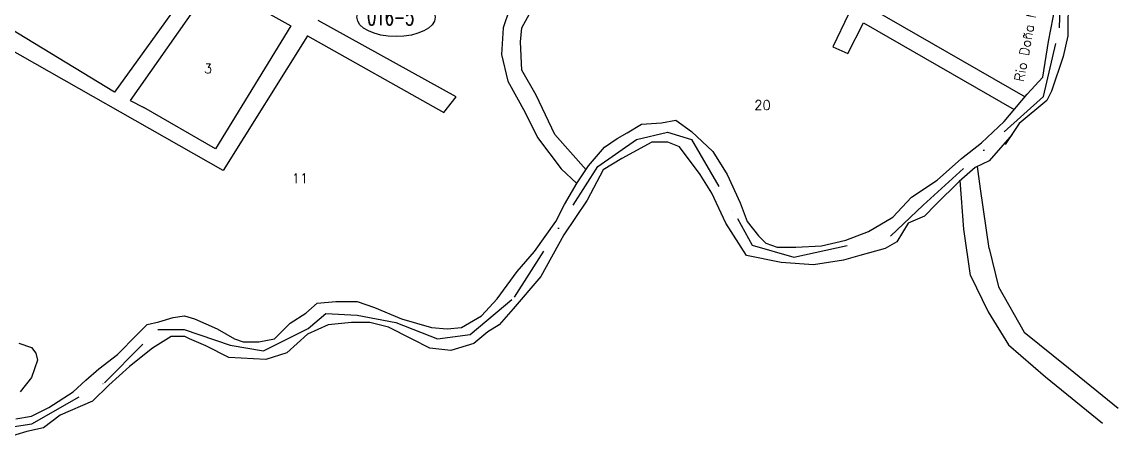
# Model space of a CAD drawing. Extents: x 528413 to 530566, y 1692278 to 1694011.
# Drawn here: x 528987 to 529792, y 1692343 to 1692648 of the extents above; entities that cross this region are included whole.
import ezdxf
from ezdxf.enums import TextEntityAlignment as Align

# ---------------------------------------------------------------- set-up
doc = ezdxf.new("R2010")
doc.units = 0
doc.header["$LTSCALE"] = 80
doc.header["$MEASUREMENT"] = 0
doc.linetypes.add('DASHDOT', pattern=[1, 0.5, -0.25, 0, -0.25])
doc.layers.get('0').update_dxf_attribs({"linetype": 'CONTINUOUS'})
for name, color, linetype in [('4', 9, 'CONTINUOUS'), ('6', 10, 'CONTINUOUS'), ('9', 5, 'CONTINUOUS'), ('C', 1, 'CONTINUOUS'), ('F', 15, 'CONTINUOUS'), ('I', 11, 'CONTINUOUS')]:
    doc.layers.add(name, color=color, linetype=linetype)
doc.styles.add('ROMANS', font='ROMANS', dxfattribs={"height": 7})

# ---------------------------------------------------------------- blocks, each defined once
blk = doc.blocks.new('ELL')
blk.add_circle((0, 0), 1)

msp = doc.modelspace()

# ---------------------------------------------------------------- linework, layer by layer
at = {"layer": '6', "color": 10}
for p, q in [((529697.81, 1692481.75), (529704.63, 1692453.5)), ((529697.81, 1692481.75), (529704.63, 1692453.5)), ((529684.06, 1692462), (529696.88, 1692435.25)), ((529684.06, 1692462), (529696.88, 1692435.25)), ((529704.63, 1692453.5), (529704.63, 1692453.5)), ((529704.63, 1692453.5), (529723.38, 1692420.38)), ((529704.63, 1692453.5), (529704.63, 1692453.5)), ((529704.63, 1692453.5), (529723.38, 1692420.38)), ((529696.88, 1692435.25), (529696.88, 1692435.25)), ((529696.88, 1692435.25), (529712, 1692411.13)), ((529696.88, 1692435.25), (529696.88, 1692435.25)), ((529696.88, 1692435.25), (529712, 1692411.13)), ((529723.38, 1692420.38), (529723.38, 1692420.38)), ((529723.38, 1692420.38), (529756.06, 1692394.13)), ((529723.38, 1692420.38), (529723.38, 1692420.38)), ((529723.38, 1692420.38), (529756.06, 1692394.13)), ((529712, 1692411.13), (529712, 1692411.13)), ((529712, 1692411.13), (529739.13, 1692387.5)), ((529712, 1692411.13), (529712, 1692411.13)), ((529712, 1692411.13), (529739.13, 1692387.5)), ((529756.06, 1692394.13), (529756.06, 1692394.13)), ((529756.06, 1692394.13), (529792.44, 1692364.5)), ((529756.06, 1692394.13), (529756.06, 1692394.13)), ((529756.06, 1692394.13), (529792.44, 1692364.5)), ((529739.13, 1692387.5), (529739.13, 1692387.5)), ((529739.13, 1692387.5), (529781.06, 1692353.38)), ((529739.13, 1692387.5), (529739.13, 1692387.5)), ((529739.13, 1692387.5), (529781.06, 1692353.38))]:
    msp.add_line(p, q, dxfattribs=at)
at = {"layer": '6', "linetype": 'CONTINUOUS'}
for points in [[(529697.81, 1692481.75), (529691.379622, 1692525.482862), (529689.032398, 1692541.924234)], [(529697.81, 1692481.75), (529691.379622, 1692525.482862), (529689.032398, 1692541.924234)], [(529684.06, 1692462), (529679.202675, 1692495.890825), (529676.450997, 1692531.686158)], [(529684.06, 1692462), (529679.202675, 1692495.890825), (529676.450997, 1692531.686158)]]:
    msp.add_lwpolyline(points, dxfattribs=at)
at = {"layer": '9', "linetype": 'CONTINUOUS'}
for points in [[(529772.670817, 1692785.917164), (529770.677738, 1692773.95173), (529765.583262, 1692745.066226), (529758.790627, 1692716.180721), (529757.092469, 1692683.896923), (529757.092469, 1692663.507155), (529755.39431, 1692651.613124), (529755.39431, 1692638.019945), (529751.997993, 1692622.727619), (529743.507199, 1692597.24041), (529740.110882, 1692590.44382), (529719.732978, 1692573.452347), (529709.544026, 1692558.160021)], [(529772.670817, 1692785.917164), (529770.677738, 1692773.95173), (529765.583262, 1692745.066226), (529758.790627, 1692716.180721), (529757.092469, 1692683.896923), (529757.092469, 1692663.507155), (529755.39431, 1692651.613124), (529755.39431, 1692638.019945), (529751.997993, 1692622.727619), (529743.507199, 1692597.24041), (529740.110882, 1692590.44382), (529719.732978, 1692573.452347), (529709.544026, 1692558.160021)], [(528982.485717, 1692356.60674), (528994.031381, 1692358.707321), (529006.626651, 1692365.009066), (529024.46995, 1692376.562264), (529033.916403, 1692384.96459), (529043.362855, 1692393.366915), (529057.007731, 1692403.869823), (529071.702213, 1692418.573893), (529079.049453, 1692425.925928), (529087.4463, 1692428.02651), (529097.942358, 1692431.177382), (529106.339205, 1692432.227673), (529113.686446, 1692430.127091), (529130.480139, 1692422.775056), (529143.075409, 1692415.423021), (529149.373044, 1692413.32244), (529160.918708, 1692413.32244), (529172.464372, 1692415.423021), (529184.010036, 1692426.976219), (529195.5557, 1692434.328254), (529203.984514, 1692441.692641), (529217.627575, 1692442.742739), (529233.369569, 1692442.742739), (529245.963163, 1692438.542348), (529265.903022, 1692430.141566), (529287.941813, 1692423.84098), (529299.485941, 1692422.790882), (529309.980604, 1692423.84098), (529324.673131, 1692432.241762), (529336.217259, 1692444.842935), (529350.909787, 1692464.794792), (529363.503382, 1692479.49616), (529379.245375, 1692501.548213), (529385.542173, 1692514.149386), (529394.987369, 1692529.900852), (529403.383098, 1692542.502025), (529414.927227, 1692556.153295), (529424.372423, 1692562.453882), (529431.718687, 1692566.654273), (529442.213349, 1692572.954859), (529456.905876, 1692574.004957), (529467.400539, 1692576.105152), (529478.944667, 1692567.70437), (529494.686661, 1692553.003002), (529505.181323, 1692536.201438), (529514.626519, 1692515.199483), (529519.873851, 1692501.548213), (529528.26958, 1692491.047235), (529533.516912, 1692485.796747), (529541.912641, 1692482.646453), (529555.555702, 1692482.646453), (529574.446095, 1692483.696551), (529592.275016, 1692487.897135), (529609.066475, 1692494.197721), (529626.907401, 1692504.698699), (529640.550462, 1692519.400067), (529659.440855, 1692532.00124), (529677.281781, 1692547.752706), (529691.974308, 1692559.303781), (529708.765768, 1692575.055248), (529725.557227, 1692595.007105), (529737.101356, 1692607.608278), (529741.299221, 1692633.860721), (529746.546552, 1692660.113165)], [(528982.485717, 1692356.60674), (528994.031381, 1692358.707321), (529006.626651, 1692365.009066), (529024.46995, 1692376.562264), (529033.916403, 1692384.96459), (529043.362855, 1692393.366915), (529057.007731, 1692403.869823), (529071.702213, 1692418.573893), (529079.049453, 1692425.925928), (529087.4463, 1692428.02651), (529097.942358, 1692431.177382), (529106.339205, 1692432.227673), (529113.686446, 1692430.127091), (529130.480139, 1692422.775056), (529143.075409, 1692415.423021), (529149.373044, 1692413.32244), (529160.918708, 1692413.32244), (529172.464372, 1692415.423021), (529184.010036, 1692426.976219), (529195.5557, 1692434.328254), (529203.984514, 1692441.692641), (529217.627575, 1692442.742739), (529233.369569, 1692442.742739), (529245.963163, 1692438.542348), (529265.903022, 1692430.141566), (529287.941813, 1692423.84098), (529299.485941, 1692422.790882), (529309.980604, 1692423.84098), (529324.673131, 1692432.241762), (529336.217259, 1692444.842935), (529350.909787, 1692464.794792), (529363.503382, 1692479.49616), (529379.245375, 1692501.548213), (529385.542173, 1692514.149386), (529394.987369, 1692529.900852), (529403.383098, 1692542.502025), (529414.927227, 1692556.153295), (529424.372423, 1692562.453882), (529431.718687, 1692566.654273), (529442.213349, 1692572.954859), (529456.905876, 1692574.004957), (529467.400539, 1692576.105152), (529478.944667, 1692567.70437), (529494.686661, 1692553.003002), (529505.181323, 1692536.201438), (529514.626519, 1692515.199483), (529519.873851, 1692501.548213), (529528.26958, 1692491.047235), (529533.516912, 1692485.796747), (529541.912641, 1692482.646453), (529555.555702, 1692482.646453), (529574.446095, 1692483.696551), (529592.275016, 1692487.897135), (529609.066475, 1692494.197721), (529626.907401, 1692504.698699), (529640.550462, 1692519.400067), (529659.440855, 1692532.00124), (529677.281781, 1692547.752706), (529691.974308, 1692559.303781), (529708.765768, 1692575.055248), (529725.557227, 1692595.007105), (529737.101356, 1692607.608278), (529741.299221, 1692633.860721), (529746.546552, 1692660.113165)], [(529714.648, 1692565.432), (529697.672729, 1692546.24727), (529687.484614, 1692541.149828), (529675.598481, 1692530.954944), (529658.61829, 1692513.963471), (529650.128195, 1692505.467734), (529638.242062, 1692500.370292), (529629.751966, 1692486.777114), (529621.261871, 1692481.679672), (529602.583662, 1692476.58223), (529590.697528, 1692473.183935), (529568.62328, 1692469.785641), (529544.851014, 1692471.484788), (529519.380728, 1692476.58223), (529504.098556, 1692500.370292), (529493.910442, 1692522.459207), (529485.420347, 1692536.052386), (529470.138175, 1692556.442153), (529461.64808, 1692559.840448), (529449.761946, 1692559.840448), (529427.687699, 1692547.946417), (529414.103546, 1692539.45068), (529402.217413, 1692517.361765), (529385.237222, 1692491.874556), (529368.257032, 1692461.289904), (529347.880803, 1692437.501842), (529337.692689, 1692425.60781), (529329.202593, 1692420.510369), (529319.014479, 1692412.014632), (529302.034288, 1692406.91719), (529286.752117, 1692408.616337), (529273.167964, 1692415.412927), (529256.187774, 1692423.908663), (529242.603621, 1692427.306958), (529229.019469, 1692427.306958), (529212.039278, 1692425.60781), (529196.757107, 1692418.811221), (529181.474935, 1692405.218043), (529166.192764, 1692400.120601), (529138.999611, 1692401.827468), (529122.018025, 1692410.32417), (529110.130914, 1692415.42219), (529106.734597, 1692417.121531), (529096.545645, 1692417.121531), (529082.960376, 1692408.624829), (529065.978789, 1692395.030107), (529050.695361, 1692381.435384), (529038.808251, 1692369.540002), (529015.03403, 1692359.34396), (529002.755358, 1692349.954068), (528990.408286, 1692347.483318), (528974.357092, 1692342.541817)], [(529714.648, 1692565.432), (529697.672729, 1692546.24727), (529687.484614, 1692541.149828), (529675.598481, 1692530.954944), (529658.61829, 1692513.963471), (529650.128195, 1692505.467734), (529638.242062, 1692500.370292), (529629.751966, 1692486.777114), (529621.261871, 1692481.679672), (529602.583662, 1692476.58223), (529590.697528, 1692473.183935), (529568.62328, 1692469.785641), (529544.851014, 1692471.484788), (529519.380728, 1692476.58223), (529504.098556, 1692500.370292), (529493.910442, 1692522.459207), (529485.420347, 1692536.052386), (529470.138175, 1692556.442153), (529461.64808, 1692559.840448), (529449.761946, 1692559.840448), (529427.687699, 1692547.946417), (529414.103546, 1692539.45068), (529402.217413, 1692517.361765), (529385.237222, 1692491.874556), (529368.257032, 1692461.289904), (529347.880803, 1692437.501842), (529337.692689, 1692425.60781), (529329.202593, 1692420.510369), (529319.014479, 1692412.014632), (529302.034288, 1692406.91719), (529286.752117, 1692408.616337), (529273.167964, 1692415.412927), (529256.187774, 1692423.908663), (529242.603621, 1692427.306958), (529229.019469, 1692427.306958), (529212.039278, 1692425.60781), (529196.757107, 1692418.811221), (529181.474935, 1692405.218043), (529166.192764, 1692400.120601), (529138.999611, 1692401.827468), (529122.018025, 1692410.32417), (529110.130914, 1692415.42219), (529106.734597, 1692417.121531), (529096.545645, 1692417.121531), (529082.960376, 1692408.624829), (529065.978789, 1692395.030107), (529050.695361, 1692381.435384), (529038.808251, 1692369.540002), (529015.03403, 1692359.34396), (529002.755358, 1692349.954068), (528990.408286, 1692347.483318), (528974.357092, 1692342.541817)], [(528984.584929, 1692412.272149), (528994.031381, 1692409.121277), (528997.180199, 1692404.920114), (528998.229805, 1692399.66866), (528994.031381, 1692387.065171), (528985.634535, 1692376.562264)], [(528984.584929, 1692412.272149), (528994.031381, 1692409.121277), (528997.180199, 1692404.920114), (528998.229805, 1692399.66866), (528994.031381, 1692387.065171), (528985.634535, 1692376.562264)]]:
    msp.add_lwpolyline(points, dxfattribs=at)
at = {"layer": 'F', "linetype": 'CONTINUOUS'}
for p, q in [((529354.388799, 1692643.810635), (529371.782, 1692675.903)), ((529354.388799, 1692643.810635), (529371.782, 1692675.903)), ((529345.182308, 1692657.62769), (529340.579063, 1692643.810635)), ((529345.182308, 1692657.62769), (529340.579063, 1692643.810635)), ((529340.579063, 1692643.810635), (529339.428252, 1692624.236474)), ((529340.579063, 1692643.810635), (529339.428252, 1692624.236474)), ((529353.237988, 1692633.447844), (529354.388799, 1692643.810635)), ((529353.237988, 1692633.447844), (529354.388799, 1692643.810635)), ((529354.388799, 1692612.722261), (529353.237988, 1692633.447844)), ((529354.388799, 1692612.722261), (529353.237988, 1692633.447844)), ((529339.428252, 1692624.236474), (529344.031497, 1692604.662312)), ((529339.428252, 1692624.236474), (529344.031497, 1692604.662312)), ((529364.746101, 1692594.299521), (529354.388799, 1692612.722261)), ((529364.746101, 1692594.299521), (529354.388799, 1692612.722261)), ((529344.031497, 1692604.662312), (529356.690422, 1692581.633887)), ((529344.031497, 1692604.662312), (529356.690422, 1692581.633887)), ((529378.555837, 1692565.513989), (529364.746101, 1692594.299521)), ((529378.555837, 1692565.513989), (529364.746101, 1692594.299521)), ((529356.690422, 1692581.633887), (529365.896912, 1692563.211146)), ((529356.690422, 1692581.633887), (529365.896912, 1692563.211146)), ((529401.457326, 1692539.611628), (529378.555837, 1692565.513989)), ((529401.457326, 1692539.611628), (529378.555837, 1692565.513989))]:
    msp.add_line(p, q, dxfattribs=at)
at = {"layer": 'F'}
for p, q in [((529610.728, 1692658.322), (529724.039912, 1692593.20421)), ((529610.728, 1692658.322), (529724.039912, 1692593.20421)), ((529605.294261, 1692647.603857), (529716.188618, 1692583.875187)), ((529605.294261, 1692647.603857), (529716.188618, 1692583.875187))]:
    msp.add_line(p, q, dxfattribs=at)
at = {"layer": 'F', "color": 15, "linetype": 'CONTINUOUS'}
for points in [[(529112.627619, 1692676.880021), (529054.912838, 1692596.647699), (528972.425, 1692646.807)], [(529112.627619, 1692676.880021), (529054.912838, 1692596.647699), (528972.425, 1692646.807)], [(529122.48893, 1692670.607837), (529066.417144, 1692590.487819), (529076.418205, 1692585.387176)], [(529122.48893, 1692670.607837), (529066.417144, 1692590.487819), (529076.418205, 1692585.387176)], [(529184.551136, 1692645.336556), (529129.204981, 1692554.841975), (529076.418205, 1692585.387176)], [(529184.551136, 1692645.336556), (529129.204981, 1692554.841975), (529076.418205, 1692585.387176)], [(529196.727646, 1692638.053529), (529134.761484, 1692539.106569), (528963.740393, 1692635.921927)], [(529196.727646, 1692638.053529), (529134.761484, 1692539.106569), (528963.740393, 1692635.921927)]]:
    msp.add_lwpolyline(points, dxfattribs=at)
at = {"layer": 'F', "linetype": 'CONTINUOUS'}
for points in [[(529122.48893, 1692670.607837), (529127.678966, 1692677.201852), (529184.551136, 1692645.336556)], [(529122.48893, 1692670.607837), (529127.678966, 1692677.201852), (529184.551136, 1692645.336556)], [(529594.32, 1692653.91), (529582.810359, 1692629.769246), (529593.852229, 1692625.034253), (529605.294261, 1692647.603857)], [(529594.32, 1692653.91), (529582.810359, 1692629.769246), (529593.852229, 1692625.034253), (529605.294261, 1692647.603857)], [(529196.576719, 1692637.894133), (529196.727646, 1692638.053529), (529296.848232, 1692581.633887), (529306.054723, 1692593.148099), (529204.665906, 1692649.194993)], [(529196.576719, 1692637.894133), (529196.727646, 1692638.053529), (529296.848232, 1692581.633887), (529306.054723, 1692593.148099), (529204.665906, 1692649.194993)], [(529365.896912, 1692563.211146), (529383.159083, 1692540.182721), (529394.739481, 1692529.487457)], [(529365.896912, 1692563.211146), (529383.159083, 1692540.182721), (529394.739481, 1692529.487457)]]:
    msp.add_lwpolyline(points, dxfattribs=at)
at = {"layer": 'I', "linetype": 'DASHDOT'}
msp.add_lwpolyline([(528976.50966, 1692350.308806), (528994.279302, 1692352.975713), (529047.58823, 1692383.20066), (529086.681443, 1692422.315297), (529106.22805, 1692422.315297), (529139.99037, 1692410.7587), (529164.458112, 1692406.61459), (529197.207332, 1692423.001983), (529210.30702, 1692433.926912), (529233.231475, 1692432.834419), (529261.614133, 1692427.371955), (529292.180072, 1692415.354533), (529316.196167, 1692418.632012), (529348.945388, 1692445.944334), (529410.077266, 1692542.083707), (529438.459924, 1692561.748579), (529461.384379, 1692567.211043), (529478.850629, 1692561.748579), (529512.691491, 1692503.846456), (529523.607898, 1692484.181585), (529554.173837, 1692475.441642), (529625.130482, 1692490.736542), (529649.146577, 1692513.678892), (529737.519805, 1692593.386196), (529749.276821, 1692643.80799), (529752.635969, 1692724.48286)], dxfattribs=at)
msp.add_lwpolyline([(528976.50966, 1692350.308806), (528994.279302, 1692352.975713), (529047.58823, 1692383.20066), (529086.681443, 1692422.315297), (529106.22805, 1692422.315297), (529139.99037, 1692410.7587), (529164.458112, 1692406.61459), (529197.207332, 1692423.001983), (529210.30702, 1692433.926912), (529233.231475, 1692432.834419), (529261.614133, 1692427.371955), (529292.180072, 1692415.354533), (529316.196167, 1692418.632012), (529348.945388, 1692445.944334), (529410.077266, 1692542.083707), (529438.459924, 1692561.748579), (529461.384379, 1692567.211043), (529478.850629, 1692561.748579), (529512.691491, 1692503.846456), (529523.607898, 1692484.181585), (529554.173837, 1692475.441642), (529625.130482, 1692490.736542), (529649.146577, 1692513.678892), (529737.519805, 1692593.386196), (529749.276821, 1692643.80799), (529752.635969, 1692724.48286)], dxfattribs=at)

# ---------------------------------------------------------------- block references
at = {"layer": '4', "color": 9, "xscale": 28.8, "yscale": 14.4, "zscale": 28.8}
msp.add_blockref('ELL', (529261.860374, 1692651.744741), dxfattribs=at)
msp.add_blockref('ELL', (529261.860374, 1692651.744741), dxfattribs=at)

# ---------------------------------------------------------------- texts
at = {"layer": '4', "color": 9, "style": 'ROMANS', "width": 0.63}
msp.add_text('016-5', height=12, dxfattribs=at).set_placement((529240.680374, 1692645.744741))
msp.add_text('016-5', height=12, dxfattribs=at).set_placement((529240.680374, 1692645.744741))
at = {"layer": '9', "color": 5, "linetype": 'CONTINUOUS', "style": 'ROMANS'}
msp.add_text('Rio Doña Maria', height=7, rotation=79.505477, dxfattribs=at).set_placement((529723.066178, 1692603.83633))
msp.add_text('Rio Doña Maria', height=7, rotation=79.505477, dxfattribs=at).set_placement((529723.066178, 1692603.83633))
at = {"layer": 'C', "color": 1, "linetype": 'CONTINUOUS', "style": 'ROMANS'}
for s, p in [('3', (529123.703912, 1692610.434111)), ('3', (529123.703912, 1692610.434111)), ('20', (529531.14817, 1692583.604387)), ('20', (529531.14817, 1692583.604387)), ('11', (529191.197236, 1692529.867093)), ('11', (529191.197236, 1692529.867093))]:
    msp.add_text(s, height=7, dxfattribs=at).set_placement(p, align=Align.CENTER)

doc.saveas('drawing.dxf')
